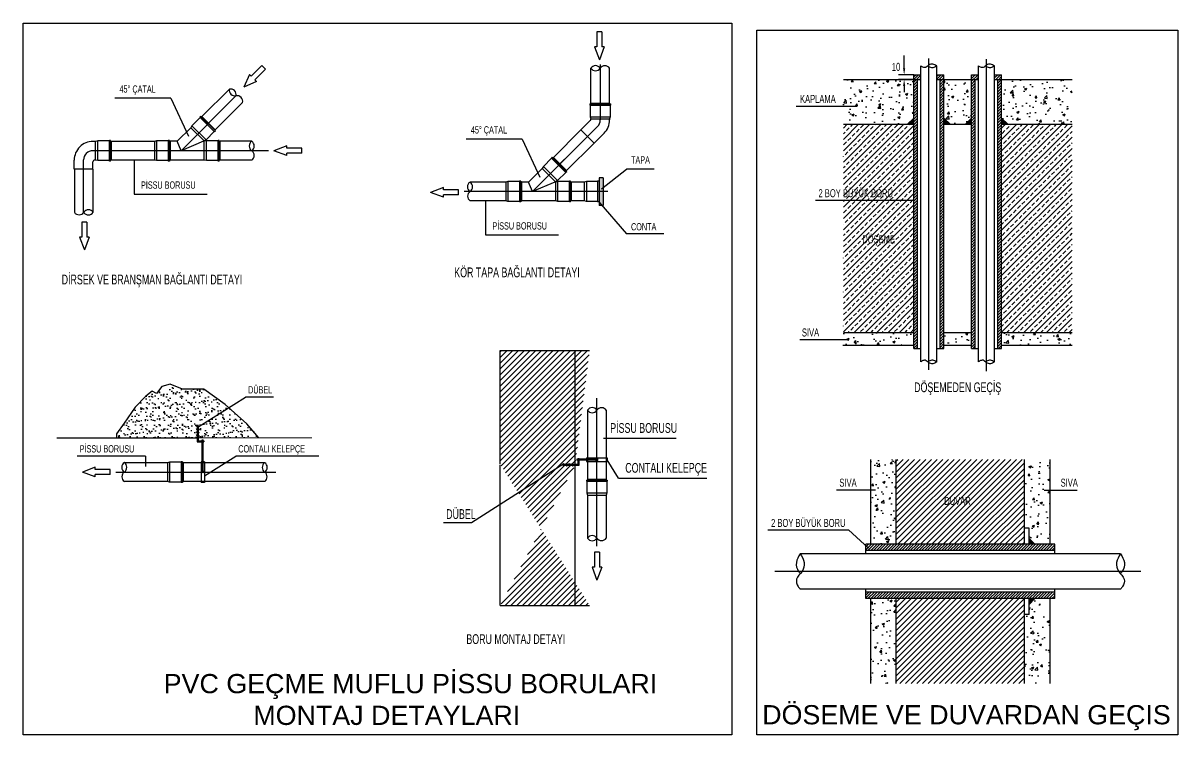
# Model space of a CAD drawing. Header units: centimetres. Extents: x -3962 to 30527, y -2 to 2802.
# Drawn here: x 27333 to 27972, y 938 to 1332 of the extents above; entities that cross this region are included whole.
import ezdxf
from ezdxf.enums import TextEntityAlignment as Align

# ---------------------------------------------------------------- set-up
doc = ezdxf.new("R2010")
doc.units = ezdxf.units.CM
doc.layers.add('DETAY', color=3, linetype='CONTINUOUS', lineweight=20)
doc.layers.add('Renkli Tarama', color=7, linetype='CONTINUOUS', lineweight=0)
for name, color, linetype in [('MEP-DETAYLAR', 111, 'CONTINUOUS'), ('MTY-CİHAZ', 135, 'CONTINUOUS'), ('PIS', 6, 'CONTINUOUS'), ('ROTAS-VANA', 1, 'CONTINUOUS'), ('T-DETAIL-YAZI', 3, 'CONTINUOUS')]:
    doc.layers.add(name, color=color, linetype=linetype)
doc.styles.add('ÇAP', font='arial.ttf')

# ---------------------------------------------------------------- blocks, each defined once
blk = doc.blocks.new('SIHHİ DETAYLAR')
at = {"layer": 'MEP-DETAYLAR'}
h = blk.add_hatch(dxfattribs=at)
h.set_pattern_fill('ANSI31', color=11, scale=8.860435, angle=-0.00006, style=0)
h.set_pattern_definition([(44.99994, (299.5303, 1462.3768), (-0.7831583, 0.7831601), [])])
h.paths.add_polyline_path([(1285.87, 1003.52), (1285.87, 1000.87), (1289.77, 1000.87), (1289.77, 1003.52)])
h.paths.add_polyline_path([(1298.63, 1003.52), (1298.63, 1000.87), (1302.53, 1000.87), (1302.53, 1003.52)])
h.paths.add_polyline_path([(1317.79, 1003.52), (1317.79, 1000.87), (1321.69, 1000.87), (1321.69, 1003.52)])
h.paths.add_polyline_path([(1334.45, 1000.87), (1334.45, 1003.52), (1330.55, 1003.52), (1330.55, 1000.87)])
h.paths.add_polyline_path([(1334.45, 1000.87), (1332.32, 1000.87), (1332.32, 852.01), (1334.45, 852.01)])
h.paths.add_polyline_path([(1319.92, 1000.87), (1317.79, 1000.87), (1317.79, 852.01), (1319.92, 852.01)])
h.paths.add_polyline_path([(1302.53, 1000.87), (1300.4, 1000.87), (1300.4, 852.01), (1302.53, 852.01)])
h.paths.add_polyline_path([(1288, 1000.87), (1285.87, 1000.87), (1285.87, 852.01), (1288, 852.01)])
h = blk.add_hatch(dxfattribs=at)
h.set_pattern_fill('AR-CONC', color=11, scale=1.772087, angle=-0.00006, style=0)
h.set_pattern_definition([(49.9999, (299.53, 1462.377), (12.71047, -1.11204), [1.32907, -14.61972]), (354.9999, (299.53, 1462.377), (-2.45878, 13.3295), [1.06325, -11.69577]), (100.4513, (300.59, 1462.284), (10.2517, 12.21746), [1.12953, -12.42485]), (46.1841, (299.53, 1465.921), (18.91244, -2.93316), [1.9936, -21.92958]), (96.6355, (301.106, 1465.677), (16.56306, 17.2622), [1.6943, -18.63727]), (351.1841, (299.53, 1465.92), (16.56304, 17.2622), [1.59488, -17.54366]), (20.9999, (301.302, 1465.035), (10.5777, -7.13477), [1.32907, -14.61972]), (325.9999, (301.302, 1465.035), (4.31177, 12.85028), [1.06325, -11.69577]), (71.4513, (302.184, 1464.44), (14.88948, 5.7155), [1.12953, -12.42485]), (37.49994, (299.5303, 1462.377), (0.21549, 5.899169), [0, -11.554007, 0, -11.872983, 0, -11.740076]), (7.49994, (299.5303, 1462.377), (4.66183, 6.989313), [0, -6.769372, 0, -11.288194, 0, -4.47452]), (327.49994, (295.5786, 1462.377), (9.459798, -0.399703), [0, -4.430218, 0, -13.82228, 0, -18.3411]), (317.4999, (293.8065, 1462.377), (10.33457, 1.773936), [0, -5.75928, 0, -9.17941, 0, -13.02484])])
h.paths.add_polyline_path([(1282.47, 976.06), (1285.87, 979.46), (1285.87, 1000.87), (1246.89, 1000.87), (1246.89, 976.06)])
h.paths.add_polyline_path([(1302.53, 979.46), (1305.94, 976.06), (1314.39, 976.06), (1317.79, 979.46), (1317.79, 1000.87), (1302.53, 1000.87)])
h.paths.add_polyline_path([(1373.44, 976.06), (1373.44, 1000.87), (1334.45, 1000.87), (1334.45, 979.46), (1337.86, 976.06)])
h.paths.add_polyline_path([(1373.44, 853.78), (1373.44, 860.87), (1334.45, 860.87), (1334.45, 853.78)])
h.paths.add_polyline_path([(1317.79, 853.78), (1317.79, 860.87), (1302.53, 860.87), (1302.53, 853.78)])
h.paths.add_polyline_path([(1285.87, 853.78), (1285.87, 860.87), (1246.89, 860.87), (1246.89, 853.78)])
h = blk.add_hatch(dxfattribs=at)
h.set_pattern_fill('ANSI33', color=11, scale=17.72087, angle=-0.00006, style=0)
h.set_pattern_definition([(44.999935, (-23228.769, -5139.121), (-3.1326333, 3.1326404), []), (44.999935, (-23225.6365, -5139.121), (-3.1326333, 3.1326404), [2.21510876, -1.1075544])])
h.paths.add_polyline_path([(1373.44, 976.06), (1334.45, 976.06), (1334.45, 860.87), (1373.44, 860.87)])
h.paths.add_polyline_path([(1285.87, 976.06), (1246.89, 976.06), (1246.89, 934.11), (1285.87, 934.11)])
h.paths.add_polyline_path([(1285.87, 934.11), (1246.89, 934.11), (1246.89, 860.87), (1285.87, 860.87)])
h.paths.add_polyline_path([(1231.82, 934.38), (1275.21, 934.38), (1275.21, 942.29), (1231.82, 942.29)], flags=9)
h.paths.add_polyline_path([(1255.84, 907.82), (1273.97, 907.82), (1273.97, 916.99), (1255.84, 916.99)], flags=24)
h = blk.add_hatch(color=41, dxfattribs=at)
h.paths.add_polyline_path([(1113.9, 944.03), (1111.82, 944.03), (1111.82, 933.64), (1113.9, 933.64)])
h.paths.add_polyline_path([(1113.9, 946.52), (1111.82, 946.52), (1111.82, 944.03), (1113.9, 944.03)])
h.paths.add_polyline_path([(1113.9, 933.64), (1111.82, 933.64), (1111.82, 933.12), (1111.82, 931.15), (1113.9, 931.15)])
h = blk.add_hatch(dxfattribs=at)
h.set_pattern_fill('ANSI31', color=11, scale=0.708835, angle=-0.00006, style=0)
h.set_pattern_definition([(44.999935, (9022.8332, -1901.6165), (-1.5913777, 1.5913813), [])])
edge = h.paths.add_edge_path()
edge.add_line((1056.97, 850.82), (1106.48, 850.82))
edge.add_line((1098.5, 787.9), (1098.5, 850.82))
edge.add_line((1056.97, 787.9), (1056.97, 850.82))
edge.add_line((1098.5, 709.73), (1098.5, 787.41))
edge.add_line((1056.97, 709.73), (1056.97, 787.41))
edge.add_line((1056.97, 709.73), (1106.48, 709.73))
h = blk.add_hatch(dxfattribs=at)
h.set_pattern_fill('AR-SAND', color=41, scale=2.491997, angle=-0.00006, style=0)
h.set_pattern_definition([(37.49993534, (-93761.8048, -763185.808), (-0.156973863, 4.801639922), [0, -3.787835986, 0, -4.236395511, 0, -4.04949571]), (7.4999353, (-93761.805, -763185.808), (4.410286813, 7.032775566), [0, -2.043437835, 0, -3.414036383, 0, -1.308298614]), (327.49993534, (-93764.87, -763185.808), (7.760433313, 0.014093589), [0, -1.24599868, 0, -4.485595247, 0, -5.856193795]), (317.4999353, (-93764.87, -763185.808), (7.49126203, 2.187156736), [0, -0.62299934, 0, -2.940556884, 0, -3.364196435])])
h.paths.add_polyline_path([(904.84, 820.99), (892.86, 829.48), (881.14, 829.48), (874.31, 832.2), (869.76, 830.87), (866.73, 827.08), (864.41, 828.41), (860.79, 825.62), (854.99, 819.44), (848.81, 810.56), (844.56, 804.77), (844.56, 802.45), (923.39, 802.45), (916.82, 810.17)])
h = blk.add_hatch(dxfattribs=at)
h.set_pattern_fill('AR-CONC', color=11, scale=1.772087, angle=-0.00006, style=0)
h.set_pattern_definition([(49.9999, (294.455, 1463.146), (12.71047, -1.11204), [1.32907, -14.61972]), (354.9999, (294.455, 1463.146), (-2.45878, 13.3295), [1.06325, -11.69577]), (100.4513, (295.514, 1463.053), (10.2517, 12.21746), [1.12953, -12.42485]), (46.1841, (294.455, 1466.69), (18.91244, -2.93316), [1.9936, -21.92958]), (96.6355, (296.03, 1466.445), (16.56306, 17.2622), [1.6943, -18.63727]), (351.1841, (294.455, 1466.69), (16.56304, 17.2622), [1.59488, -17.54366]), (20.9999, (296.227, 1465.804), (10.577704, -7.13477), [1.32907, -14.61972]), (325.9999, (296.227, 1465.804), (4.31177, 12.85028), [1.06325, -11.69577]), (71.4513, (297.108, 1465.209), (14.88948, 5.7155), [1.12953, -12.42485]), (37.49994, (294.4546, 1463.1457), (0.21549, 5.899169), [0, -11.554007, 0, -11.872983, 0, -11.740076]), (7.49994, (294.4546, 1463.146), (4.66183, 6.989313), [0, -6.769372, 0, -11.288194, 0, -4.47452]), (327.49994, (290.503, 1463.1457), (9.459798, -0.399703), [0, -4.430218, 0, -13.82228, 0, -18.3411]), (317.4999, (288.731, 1463.146), (10.33457, 1.773936), [0, -5.75928, 0, -9.17941, 0, -13.02484])])
h.paths.add_polyline_path([(1276.19, 790.6), (1262.01, 790.6), (1262.01, 743.64), (1276.19, 743.64)])
h.paths.add_polyline_path([(1262.01, 666.55), (1276.19, 666.55), (1276.19, 713.51), (1262.01, 713.51)])
h.paths.add_polyline_path([(1349.73, 704.65), (1347.07, 704.65), (1347.07, 666.55), (1361.25, 666.55), (1361.25, 713.51), (1352.93, 713.51), (1349.73, 710.31)])
h.paths.add_polyline_path([(1349.73, 746.83), (1352.93, 743.64), (1361.25, 743.64), (1361.25, 790.6), (1347.07, 790.6), (1347.07, 752.5), (1349.73, 752.5)])
h = blk.add_hatch(dxfattribs=at)
h.set_pattern_fill('ANSI31', color=11, scale=17.72087, angle=-0.00006, style=0)
h.set_pattern_definition([(44.999935, (-23233.8448, -5138.352), (-1.56631666, 1.5663202), [])])
h.paths.add_polyline_path([(1347.07, 790.6), (1276.19, 790.6), (1276.19, 743.64), (1347.07, 743.64)])
h.paths.add_polyline_path([(1347.07, 713.51), (1276.19, 713.51), (1276.19, 666.55), (1347.07, 666.55)])
h.paths.add_polyline_path([(1301.58, 764.27), (1316.33, 764.27), (1316.33, 770.92), (1301.58, 770.92)], flags=24)
h = blk.add_hatch(dxfattribs=at)
h.set_pattern_fill('ANSI31', color=11, scale=8.860435, angle=-0.00006, style=0)
h.set_pattern_definition([(44.99994, (294.4546, 1463.1457), (-0.7831583, 0.7831601), [])])
h.paths.add_polyline_path([(1363.91, 740.09), (1363.91, 743.64), (1259.35, 743.64), (1259.35, 740.09)])
h.paths.add_polyline_path([(1259.35, 717.05), (1259.35, 713.51), (1363.91, 713.51), (1363.91, 717.05)])
at = {"color": 4}
blk.add_line((1099.46, 790.17), (1099.46, 790.67), dxfattribs=at)
at = {"layer": 'DETAY', "color": 255}
blk.add_line((889.84, 802.45), (952.75, 802.45), dxfattribs=at)
at = {"layer": 'MEP-DETAYLAR', "color": 41}
for p, q in [((1110.45, 1027.2), (1110.45, 1018.91)), ((1113.26, 1027.2), (1110.45, 1027.2)), ((1113.26, 1027.2), (1113.26, 1018.91)), ((1110.45, 1018.91), (1109.18, 1018.91)), ((1109.18, 1018.91), (1111.87, 1011.77)), ((1114.53, 1018.91), (1111.86, 1011.75)), ((1114.53, 1018.91), (1113.26, 1018.91)), ((1280.52, 1007.07), (1280.52, 1014.19)), ((1294.2, 840.11), (1294.2, 1012.4)), ((1326.12, 839.42), (1326.12, 1012.05)), ((918.28, 1003.6), (915.11, 996.64)), ((918.28, 1003.6), (919.18, 1002.7)), ((925.04, 1008.56), (919.18, 1002.7)), ((927.03, 1006.57), (921.17, 1000.71)), ((925.04, 1008.56), (927.03, 1006.57)), ((1112.34, 1009.2), (1112.34, 978.48)), ((1285.87, 1003.52), (1277.33, 1003.52)), ((922.07, 999.81), (915.12, 996.66)), ((921.17, 1000.71), (922.07, 999.81)), ((1285.87, 1000.87), (1277.33, 1000.87)), ((1280.52, 997.32), (1280.52, 993.78)), ((910.75, 991.85), (880.34, 961.44)), ((874.6, 990.53), (843.67, 990.53)), ((874.6, 990.53), (884.47, 969.45)), ((1106.84, 986.69), (1117.84, 986.69)), ((1107.15, 987.73), (1117.53, 987.73)), ((1107.15, 987.31), (1117.53, 987.31)), ((1254.38, 985.98), (1220.77, 985.98)), ((890.97, 979.86), (898.75, 972.07)), ((891.63, 980.08), (898.97, 972.74)), ((891.92, 980.37), (899.27, 973.03)), ((895.6, 976.7), (901.24, 982.34)), ((1106.84, 980.2), (1117.84, 980.2)), ((1107.19, 979.01), (1117.49, 979.01)), ((885.79, 974.18), (893.08, 966.9)), ((886.38, 975.27), (894.16, 967.49)), ((1110.85, 974.88), (1074.8, 938.83)), ((1101.54, 972.91), (1108.88, 965.57)), ((833.05, 956.29), (833.05, 966.6)), ((834.24, 955.94), (834.24, 966.95)), ((840.73, 955.94), (840.73, 966.95)), ((841.35, 956.25), (841.35, 966.63)), ((841.77, 956.25), (841.77, 966.63)), ((865.58, 966.6), (865.58, 956.29)), ((866.77, 966.95), (866.77, 955.94)), ((873.26, 966.95), (873.26, 955.94)), ((873.88, 966.63), (873.88, 956.25)), ((874.3, 956.25), (874.3, 966.64)), ((874.3, 966.64), (874.3, 956.25)), ((874.3, 966.63), (874.3, 956.25)), ((880.34, 961.44), (878.2, 966.64)), ((893.2, 956.25), (893.2, 966.64)), ((894.39, 955.94), (894.39, 966.95)), ((900.88, 955.94), (900.88, 966.95)), ((901.5, 956.25), (901.5, 966.63)), ((901.91, 956.25), (901.91, 966.63)), ((1069.06, 967.92), (1038.14, 967.92)), ((1069.06, 967.92), (1078.93, 946.84)), ((928.68, 961.44), (831.5, 961.44)), ((938.92, 958.77), (931.76, 961.44)), ((938.92, 964.12), (931.78, 961.43)), ((938.92, 962.85), (938.92, 964.12)), ((947.21, 962.85), (938.92, 962.85)), ((947.21, 960.04), (938.92, 960.04)), ((938.92, 958.77), (938.92, 960.04)), ((947.21, 960.04), (947.21, 962.85)), ((1090.06, 954.09), (1095.7, 959.73)), ((826.41, 927.22), (826.41, 956.35)), ((854.4, 956.29), (854.4, 937.48)), ((1080.84, 952.66), (1088.63, 944.88)), ((1085.43, 957.25), (1093.21, 949.47)), ((1086.09, 957.47), (1093.44, 950.13)), ((1086.39, 957.76), (1093.73, 950.42)), ((831.6, 951.16), (821.22, 951.16)), ((1080.25, 951.57), (1087.54, 944.29)), ((1111.82, 946.52), (1111.82, 931.15)), ((1113.9, 946.52), (1111.82, 946.52)), ((1112.96, 940.41), (1126.79, 951.31)), ((1113.9, 946.52), (1113.9, 931.15)), ((1142.25, 951.31), (1126.79, 951.31)), ((1025.6, 941.08), (1018.46, 938.39)), ((1025.6, 939.81), (1025.6, 941.08)), ((1033.89, 939.81), (1025.6, 939.81)), ((1033.89, 936.99), (1033.89, 939.81)), ((1060.05, 943.99), (1060.05, 933.68)), ((1061.23, 944.34), (1061.23, 933.33)), ((1067.72, 944.34), (1067.72, 933.33)), ((1068.34, 944.03), (1068.34, 933.64)), ((1068.76, 933.64), (1068.76, 944.03)), ((1068.76, 944.03), (1068.76, 933.64)), ((1068.76, 944.03), (1068.76, 933.64)), ((1074.8, 938.83), (1072.67, 944.03)), ((1087.67, 933.64), (1087.67, 944.03)), ((1088.85, 933.33), (1088.85, 944.34)), ((1095.34, 933.33), (1095.34, 944.34)), ((1095.96, 933.64), (1095.96, 944.03)), ((1096.38, 933.64), (1096.38, 944.03)), ((1103.52, 944.03), (1103.52, 933.64)), ((1104.71, 944.34), (1104.71, 933.33)), ((1110.86, 944.34), (1110.86, 933.33)), ((854.4, 937.48), (894.73, 937.48)), ((1025.6, 935.73), (1018.44, 938.4)), ((1033.89, 936.99), (1025.6, 936.99)), ((1025.6, 935.73), (1025.6, 936.99)), ((1116.61, 938.83), (1037.06, 938.83)), ((1048.86, 933.68), (1048.86, 914.87)), ((1111.51, 933.12), (1126.79, 915.51)), ((1231.38, 934.11), (1285.87, 934.11)), ((1113.9, 931.15), (1111.82, 931.15)), ((825.46, 921.96), (825.46, 913.68)), ((828.27, 921.96), (825.46, 921.96)), ((828.27, 921.96), (828.27, 913.68)), ((1048.86, 914.87), (1089.19, 914.87)), ((1147.56, 915.51), (1126.79, 915.51)), ((825.46, 913.68), (824.19, 913.68)), ((824.19, 913.68), (826.88, 906.53)), ((829.54, 913.68), (826.86, 906.52)), ((829.54, 913.68), (828.27, 913.68)), ((1249.9, 856.67), (1222.87, 856.67)), ((869.76, 830.87), (866.73, 827.08)), ((874.31, 832.2), (869.76, 830.87)), ((881.14, 829.48), (874.31, 832.2)), ((860.79, 825.62), (854.99, 819.44)), ((864.41, 828.41), (860.79, 825.62)), ((866.73, 827.08), (864.41, 828.41)), ((892.86, 829.48), (881.14, 829.48)), ((890.09, 808.81), (916.04, 824.95)), ((904.84, 820.99), (892.86, 829.48)), ((931.51, 824.95), (916.04, 824.95)), ((1110.46, 742.51), (1110.5, 824.56)), ((854.99, 819.44), (848.81, 810.56)), ((916.82, 810.17), (904.84, 820.99)), ((848.81, 810.56), (844.56, 804.77)), ((923.39, 802.45), (916.82, 810.17)), ((811.67, 802.45), (889.34, 802.45)), ((844.56, 804.77), (844.56, 802.45)), ((1114.06, 802.33), (1154.39, 802.33)), ((860.7, 792.3), (822.86, 792.3)), ((832.89, 786.23), (825.74, 783.54)), ((832.89, 784.96), (832.89, 786.23)), ((860.7, 792.3), (860.7, 786.64)), ((872.76, 788.7), (872.76, 778.4)), ((873.95, 789.05), (873.95, 778.05)), ((880.44, 789.05), (880.44, 778.05)), ((881.06, 788.74), (881.06, 778.36)), ((881.48, 778.36), (881.48, 788.74)), ((881.48, 788.74), (881.48, 778.36)), ((881.48, 788.74), (881.48, 778.36)), ((893.29, 789.26), (891.42, 789.26)), ((891.42, 789.26), (891.42, 789.05)), ((891.42, 789.05), (891.42, 778.05)), ((893.29, 781.52), (910.62, 792.3)), ((893.29, 789.26), (893.29, 788.74)), ((893.29, 788.74), (893.29, 778.36)), ((956.53, 792.3), (910.62, 792.3)), ((1092.13, 788.16), (1041.12, 755.52)), ((1104.79, 791.35), (1104.79, 789.48)), ((1104.79, 791.35), (1105.31, 791.35)), ((1104.79, 789.48), (1105, 789.48)), ((1105, 789.48), (1116.01, 789.48)), ((1105.31, 791.35), (1115.7, 791.35)), ((1115.7, 791.35), (1116.22, 791.35)), ((1116.01, 789.48), (1116.22, 789.48)), ((1116.22, 791.35), (1116.22, 789.48)), ((1122.41, 780.26), (1116.22, 790.42)), ((832.89, 780.88), (825.73, 783.55)), ((841.18, 784.96), (832.89, 784.96)), ((841.18, 782.15), (832.89, 782.15)), ((832.89, 780.88), (832.89, 782.15)), ((841.18, 782.15), (841.18, 784.96)), ((844.17, 783.59), (932.86, 783.59)), ((1122.41, 780.26), (1171.37, 780.26)), ((891.42, 778.05), (891.42, 777.84)), ((893.29, 777.84), (891.42, 777.84)), ((893.29, 778.36), (893.29, 777.84)), ((1105, 778.5), (1116.01, 778.5)), ((1115.7, 779.54), (1105.31, 779.54)), ((1105.31, 779.54), (1115.7, 779.54)), ((1105.31, 779.54), (1115.7, 779.54)), ((1105.31, 779.13), (1115.7, 779.13)), ((1264.71, 773.53), (1243.01, 773.53)), ((1358.05, 773.53), (1376.33, 773.53)), ((1105.35, 770.83), (1115.66, 770.83)), ((1041.12, 755.52), (1025.66, 755.52)), ((1205.15, 751.6), (1249.73, 751.6)), ((1249.73, 751.6), (1260.88, 741.5)), ((1109.1, 739.24), (1109.1, 730.95)), ((1111.91, 739.24), (1109.1, 739.24)), ((1111.91, 739.24), (1111.91, 730.95)), ((1109.1, 730.95), (1107.83, 730.95)), ((1107.83, 730.95), (1110.51, 723.81)), ((1113.18, 730.95), (1110.5, 723.79)), ((1113.18, 730.95), (1111.91, 730.95)), ((1411.45, 728.57), (1208.88, 728.57))]:
    blk.add_line(p, q, dxfattribs=at)
at = {"layer": 'MEP-DETAYLAR'}
for p, q in [((1107.14, 987.73), (1107.14, 1007.08)), ((1117.53, 987.73), (1117.53, 1007.08)), ((1289.77, 844.5), (1289.77, 1008.38)), ((1298.63, 844.5), (1298.63, 1008.38)), ((1321.69, 844.5), (1321.69, 1008.38)), ((1330.55, 844.5), (1330.55, 1008.38)), ((891.92, 980.37), (907.07, 995.52)), ((907.07, 995.52), (907.16, 995.43)), ((910.74, 991.85), (910.75, 991.85)), ((899.27, 973.03), (914.41, 988.18)), ((1106.63, 987.31), (1107.15, 987.31)), ((1106.63, 987.31), (1106.63, 986.69)), ((1106.63, 986.69), (1106.84, 986.69)), ((1106.84, 986.69), (1106.84, 980.2)), ((1107.15, 987.73), (1107.15, 987.31)), ((1117.53, 987.73), (1117.53, 987.31)), ((1117.53, 987.31), (1118.05, 987.31)), ((1117.84, 986.69), (1118.05, 986.69)), ((1117.84, 986.69), (1117.84, 980.2)), ((1118.05, 987.31), (1118.05, 986.69)), ((890.97, 979.86), (886.38, 975.27)), ((891.26, 980.44), (890.82, 980)), ((890.82, 980), (890.97, 979.86)), ((891.26, 980.44), (891.63, 980.08)), ((891.92, 980.37), (891.63, 980.08)), ((1101.54, 972.91), (1106.88, 978.26)), ((1106.84, 980.2), (1107.19, 979.01)), ((1107.19, 979.01), (1107.19, 978.99)), ((1117.84, 980.2), (1117.49, 979.01)), ((1117.49, 979.01), (1117.49, 978.48)), ((885.79, 974.18), (878.2, 966.64)), ((886.38, 975.27), (885.79, 974.18)), ((898.75, 972.07), (894.16, 967.49)), ((898.75, 972.07), (898.9, 971.93)), ((899.34, 972.37), (898.9, 971.93)), ((899.27, 973.03), (898.97, 972.74)), ((898.97, 972.74), (899.34, 972.37)), ((1086.39, 957.76), (1101.54, 972.91)), ((832.63, 966.6), (831.6, 966.6)), ((833.05, 966.6), (832.63, 966.6)), ((834.24, 966.95), (833.05, 966.6)), ((840.73, 966.95), (834.24, 966.95)), ((841.35, 967.15), (840.73, 967.15)), ((840.73, 966.95), (840.73, 967.15)), ((841.35, 966.63), (841.35, 967.15)), ((841.77, 966.63), (841.35, 966.63)), ((865.41, 966.6), (841.77, 966.6)), ((865.58, 966.6), (865.41, 966.6)), ((866.77, 966.95), (865.58, 966.6)), ((873.26, 966.95), (866.77, 966.95)), ((873.88, 967.15), (873.26, 967.15)), ((873.26, 967.15), (873.26, 966.95)), ((873.88, 967.15), (873.88, 966.63)), ((874.3, 966.63), (873.88, 966.63)), ((878.2, 966.64), (874.3, 966.64)), ((892.78, 966.64), (880.34, 961.44)), ((893.08, 966.9), (892.78, 966.64)), ((893.2, 966.64), (892.78, 966.64)), ((894.16, 967.49), (893.08, 966.9)), ((894.39, 966.95), (893.2, 966.64)), ((900.88, 966.95), (894.39, 966.95)), ((900.88, 966.95), (900.88, 967.15)), ((901.5, 967.15), (900.88, 967.15)), ((901.5, 966.63), (901.5, 967.15)), ((901.91, 966.63), (901.5, 966.63)), ((919.44, 966.64), (901.91, 966.64)), ((1093.73, 950.42), (1108.88, 965.57)), ((1108.88, 965.57), (1114.45, 971.14)), ((821.22, 951.16), (821.22, 956.21)), ((831.6, 951.16), (831.6, 955.25)), ((832.89, 956.29), (832.64, 956.29)), ((833.05, 956.29), (832.89, 956.29)), ((834.24, 955.94), (833.05, 956.29)), ((840.73, 955.94), (834.24, 955.94)), ((840.73, 955.73), (840.73, 955.94)), ((841.35, 955.73), (840.73, 955.73)), ((841.35, 955.73), (841.35, 956.25)), ((841.77, 956.25), (841.35, 956.25)), ((865.58, 956.29), (841.77, 956.29)), ((866.77, 955.94), (865.58, 956.29)), ((873.26, 955.94), (866.77, 955.94)), ((873.26, 955.94), (873.26, 955.73)), ((873.88, 955.73), (873.26, 955.73)), ((873.88, 956.25), (873.88, 955.73)), ((874.3, 956.25), (873.88, 956.25)), ((893.2, 956.25), (874.3, 956.25)), ((894.39, 955.94), (893.2, 956.25)), ((900.88, 955.94), (894.39, 955.94)), ((900.88, 955.73), (900.88, 955.94)), ((901.5, 955.73), (900.88, 955.73)), ((901.91, 956.25), (901.5, 956.25)), ((901.5, 955.73), (901.5, 956.25)), ((919.44, 956.25), (901.91, 956.25)), ((1080.84, 952.66), (1080.25, 951.57)), ((1085.43, 957.25), (1080.84, 952.66)), ((1085.73, 957.84), (1085.29, 957.4)), ((1085.29, 957.4), (1085.43, 957.25)), ((1085.73, 957.84), (1086.09, 957.47)), ((1086.39, 957.76), (1086.09, 957.47)), ((821.3, 951), (821.3, 927.35)), ((831.6, 951.16), (831.6, 927.35)), ((1080.25, 951.57), (1072.67, 944.03)), ((1093.21, 949.47), (1088.63, 944.88)), ((1093.21, 949.47), (1093.36, 949.32)), ((1093.8, 949.76), (1093.36, 949.32)), ((1093.73, 950.42), (1093.44, 950.13)), ((1093.44, 950.13), (1093.8, 949.76)), ((1059.88, 943.99), (1040.29, 943.99)), ((1060.05, 943.99), (1059.88, 943.99)), ((1061.23, 944.34), (1060.05, 943.99)), ((1067.72, 944.34), (1061.23, 944.34)), ((1068.34, 944.55), (1067.72, 944.55)), ((1067.72, 944.55), (1067.72, 944.34)), ((1068.34, 944.55), (1068.34, 944.03)), ((1068.76, 944.03), (1068.34, 944.03)), ((1072.67, 944.03), (1068.76, 944.03)), ((1087.24, 944.03), (1074.8, 938.83)), ((1087.54, 944.29), (1087.24, 944.03)), ((1087.67, 944.03), (1087.24, 944.03)), ((1088.63, 944.88), (1087.54, 944.29)), ((1088.85, 944.34), (1087.67, 944.03)), ((1095.34, 944.34), (1088.85, 944.34)), ((1095.34, 944.34), (1095.34, 944.55)), ((1095.96, 944.55), (1095.34, 944.55)), ((1095.96, 944.03), (1095.96, 944.55)), ((1096.38, 944.03), (1095.96, 944.03)), ((1103.52, 944.03), (1096.38, 944.03)), ((1103.52, 944.03), (1103.36, 944.03)), ((1104.71, 944.34), (1103.52, 944.03)), ((1110.86, 944.34), (1104.71, 944.34)), ((1111.82, 944.55), (1110.86, 944.55)), ((1110.86, 944.55), (1110.86, 944.34)), ((1060.05, 933.68), (1040.28, 933.68)), ((1061.23, 933.33), (1060.05, 933.68)), ((1067.72, 933.33), (1061.23, 933.33)), ((1067.72, 933.33), (1067.72, 933.12)), ((1068.34, 933.12), (1067.72, 933.12)), ((1068.34, 933.64), (1068.34, 933.12)), ((1068.76, 933.64), (1068.34, 933.64)), ((1087.67, 933.64), (1068.76, 933.64)), ((1088.85, 933.33), (1087.67, 933.64)), ((1095.34, 933.33), (1088.85, 933.33)), ((1095.34, 933.12), (1095.34, 933.33)), ((1095.96, 933.12), (1095.34, 933.12)), ((1096.38, 933.64), (1095.96, 933.64)), ((1095.96, 933.12), (1095.96, 933.64)), ((1103.52, 933.64), (1096.38, 933.64)), ((1104.71, 933.33), (1103.52, 933.64)), ((1110.86, 933.33), (1104.71, 933.33)), ((1110.86, 933.33), (1110.86, 933.12)), ((1111.82, 933.12), (1110.86, 933.12)), ((1105.31, 817.8), (1105.31, 779.54)), ((1115.7, 817.8), (1115.7, 779.54)), ((889.34, 809.11), (888.77, 808.86)), ((889.34, 807.45), (888.77, 807.2)), ((889.34, 805.79), (888.77, 805.54)), ((889.34, 808.92), (888.84, 808.7)), ((889.34, 807.27), (888.84, 807.05)), ((889.34, 805.61), (888.84, 805.39)), ((889.34, 809.11), (889.34, 800.3)), ((889.34, 809.11), (889.84, 809.11)), ((889.84, 809.11), (889.84, 800.8)), ((889.84, 809.11), (890.41, 808.86)), ((889.84, 808.92), (890.34, 808.7)), ((889.84, 807.45), (890.41, 807.2)), ((889.84, 807.27), (890.34, 807.05)), ((889.84, 805.79), (890.41, 805.54)), ((889.84, 805.61), (890.34, 805.39)), ((889.34, 804.13), (888.77, 803.88)), ((889.34, 803.95), (888.84, 803.73)), ((889.34, 800.3), (892.94, 800.3)), ((889.84, 804.13), (890.41, 803.88)), ((889.84, 803.95), (890.34, 803.73)), ((889.84, 800.8), (892.94, 800.8)), ((892.1, 800.8), (892.1, 801.49)), ((892.1, 801.49), (892.6, 801.49)), ((892.1, 784.29), (892.1, 800.3)), ((892.6, 800.8), (892.6, 801.49)), ((892.6, 784.29), (892.6, 800.3)), ((892.94, 800.8), (892.94, 800.3)), ((872.6, 788.7), (848.95, 788.7)), ((872.76, 788.7), (872.6, 788.7)), ((873.95, 789.05), (872.76, 788.7)), ((880.44, 789.05), (873.95, 789.05)), ((881.06, 789.26), (880.44, 789.26)), ((880.44, 789.26), (880.44, 789.05)), ((881.06, 789.26), (881.06, 788.74)), ((881.48, 788.74), (881.06, 788.74)), ((926.62, 788.75), (881.48, 788.75)), ((1091.84, 787.9), (1092.09, 788.48)), ((1091.84, 787.9), (1100.15, 787.9)), ((1091.84, 787.41), (1091.84, 787.9)), ((1091.84, 787.41), (1100.65, 787.41)), ((1091.84, 787.41), (1092.09, 786.84)), ((1092.02, 787.9), (1092.24, 788.41)), ((1092.02, 787.41), (1092.24, 786.9)), ((1093.5, 787.9), (1093.75, 788.48)), ((1093.5, 787.41), (1093.75, 786.84)), ((1093.68, 787.9), (1093.9, 788.41)), ((1093.68, 787.41), (1093.9, 786.9)), ((1095.16, 787.9), (1095.41, 788.48)), ((1095.16, 787.41), (1095.41, 786.84)), ((1095.34, 787.9), (1095.56, 788.41)), ((1095.34, 787.41), (1095.56, 786.9)), ((1096.82, 787.9), (1097.06, 788.48)), ((1096.82, 787.41), (1097.06, 786.84)), ((1097, 787.9), (1097.22, 788.41)), ((1097, 787.41), (1097.22, 786.9)), ((1100.15, 790.67), (1099.46, 790.67)), ((1100.15, 790.17), (1099.46, 790.17)), ((1100.15, 787.9), (1100.15, 791)), ((1100.15, 791), (1100.65, 791)), ((1100.65, 787.41), (1100.65, 791)), ((1109.77, 790.67), (1100.65, 790.67)), ((1109.77, 790.17), (1100.65, 790.17)), ((872.76, 778.4), (848.95, 778.4)), ((873.95, 778.05), (872.76, 778.4)), ((880.44, 778.05), (873.95, 778.05)), ((880.44, 778.05), (880.44, 777.84)), ((881.06, 777.84), (880.44, 777.84)), ((881.06, 778.36), (881.06, 777.84)), ((881.48, 778.36), (881.06, 778.36)), ((926.62, 778.36), (881.48, 778.36)), ((1104.79, 779.13), (1104.79, 778.5)), ((1104.79, 779.13), (1105.31, 779.13)), ((1104.79, 778.5), (1105, 778.5)), ((1105, 778.5), (1105, 772.01)), ((1105.31, 779.54), (1105.31, 779.13)), ((1115.7, 779.54), (1115.7, 779.13)), ((1115.7, 779.13), (1116.22, 779.13)), ((1116.01, 778.5), (1116.01, 772.01)), ((1116.01, 778.5), (1116.22, 778.5)), ((1116.22, 779.13), (1116.22, 778.5)), ((1105, 772.01), (1116.01, 772.01)), ((1105, 772.01), (1105.35, 770.83)), ((1105.35, 770.66), (1105.35, 747.01)), ((1116.01, 772.01), (1115.66, 770.83)), ((1115.66, 770.83), (1115.66, 747.01)), ((1400.24, 738.32), (1223.03, 738.32)), ((1400.24, 718.83), (1223.03, 718.83))]:
    blk.add_line(p, q, dxfattribs=at)
at = {"layer": 'MEP-DETAYLAR', "color": 11}
for p, q in [((1285.87, 852.01), (1285.87, 1003.52)), ((1285.87, 1003.52), (1289.77, 1003.52)), ((1298.63, 1003.52), (1302.53, 1003.52)), ((1302.53, 852.01), (1302.53, 1003.52)), ((1317.79, 852.01), (1317.79, 1003.52)), ((1317.79, 1003.52), (1321.69, 1003.52)), ((1330.55, 1003.52), (1334.45, 1003.52)), ((1334.45, 852.01), (1334.45, 1003.52)), ((1246.89, 1000.87), (1289.77, 1000.87)), ((1288, 852.01), (1288, 1000.87)), ((1298.63, 1000.87), (1321.69, 1000.87)), ((1300.4, 852.01), (1300.4, 1000.87)), ((1319.92, 852.01), (1319.92, 1000.87)), ((1330.55, 1000.87), (1373.44, 1000.87)), ((1332.32, 852.01), (1332.32, 1000.87)), ((1282.47, 976.06), (1285.87, 979.46)), ((1305.94, 976.06), (1302.53, 979.46)), ((1314.39, 976.06), (1317.79, 979.46)), ((1337.86, 976.06), (1334.45, 979.46)), ((1246.89, 976.06), (1285.87, 976.06)), ((1302.53, 976.06), (1317.79, 976.06)), ((1334.45, 976.06), (1373.44, 976.06)), ((1246.89, 860.87), (1285.87, 860.87)), ((1302.53, 860.87), (1317.79, 860.87)), ((1334.45, 860.87), (1373.44, 860.87)), ((1056.97, 787.9), (1056.97, 850.82)), ((1056.97, 850.82), (1106.48, 850.82)), ((1098.5, 787.9), (1098.5, 850.82)), ((1246.89, 853.78), (1285.87, 853.78)), ((1285.87, 852.01), (1289.77, 852.01)), ((1298.63, 852.01), (1302.53, 852.01)), ((1302.53, 853.78), (1317.79, 853.78)), ((1317.79, 852.01), (1321.69, 852.01)), ((1330.55, 852.01), (1334.45, 852.01)), ((1334.45, 853.78), (1373.44, 853.78)), ((1056.97, 709.73), (1056.97, 787.41)), ((1098.5, 709.73), (1098.5, 787.41)), ((1262.01, 743.64), (1262.01, 790.6)), ((1276.19, 743.64), (1276.19, 790.6)), ((1347.07, 743.64), (1347.07, 790.6)), ((1361.25, 743.64), (1361.25, 790.6)), ((1349.73, 752.5), (1347.07, 752.5)), ((1349.73, 743.64), (1349.73, 752.5)), ((1363.91, 743.64), (1259.35, 743.64)), ((1259.35, 738.32), (1259.35, 743.64)), ((1352.93, 743.64), (1349.73, 746.83)), ((1363.91, 738.32), (1363.91, 743.64)), ((1363.91, 740.09), (1259.35, 740.09)), ((1259.35, 713.51), (1259.35, 718.83)), ((1363.91, 717.05), (1259.35, 717.05)), ((1363.91, 713.51), (1363.91, 718.83)), ((1056.97, 709.73), (1106.48, 709.73)), ((1363.91, 713.51), (1259.35, 713.51)), ((1262.01, 666.55), (1262.01, 713.51)), ((1276.19, 666.55), (1276.19, 713.51)), ((1347.07, 666.55), (1347.07, 713.51)), ((1352.93, 713.51), (1349.73, 710.31)), ((1349.73, 704.65), (1349.73, 713.51)), ((1361.25, 666.55), (1361.25, 713.51)), ((1349.73, 704.65), (1347.07, 704.65))]:
    blk.add_line(p, q, dxfattribs=at)
at = {"layer": 'MEP-DETAYLAR'}
for centre, radius in [((1110.33, 790.42), 0.564), ((1110.33, 790.42), 0.398), ((892.35, 783.72), 0.564), ((892.35, 783.72), 0.398)]:
    blk.add_circle(centre, radius, dxfattribs=at)
for centre, radius, start, end in [((1109.74, 1005.48), 3.05, 31.63735, 148.36252), ((1109.74, 1008.83), 3.13, 213.95264, 326.04723), ((1114.93, 1005.34), 3.13, 33.95264, 146.04723), ((910.15, 994.92), 3.13, 168.95264, 281.04723), ((907.78, 992.55), 3.05, 346.63735, 103.36252), ((911.34, 988.77), 3.13, 348.95264, 101.04723), ((1106.15, 978.99), 1.04, 314.99994, 359.99994), ((1107.11, 978.48), 10.38, 314.99994, 359.99994), ((831.6, 956.21), 10.38, 89.99994, 179.99994), ((921.19, 964.04), 3.13, 123.95264, 236.04723), ((917.84, 964.04), 3.05, 301.63735, 58.36252), ((917.69, 958.85), 3.13, 303.95264, 56.04723), ((832.64, 955.25), 1.04, 89.99994, 179.99994), ((1041.88, 941.47), 3.05, 121.63735, 238.36252), ((1038.53, 941.47), 3.13, 303.95264, 56.04723), ((1042.03, 936.28), 3.13, 123.95264, 236.04723), ((823.9, 929.09), 3.13, 213.95264, 326.04723), ((829.09, 925.6), 3.13, 33.95264, 146.04723), ((829.09, 928.95), 3.05, 211.63735, 328.36252), ((1107.91, 816.2), 3.05, 31.63735, 148.36252), ((1113.1, 816.05), 3.13, 33.95264, 146.04723), ((1107.91, 819.55), 3.13, 213.95264, 326.04723), ((850.55, 786.19), 3.05, 121.63735, 238.36252), ((847.2, 786.19), 3.13, 303.95264, 56.04723), ((928.37, 786.15), 3.13, 123.95264, 236.04723), ((925.02, 786.15), 3.05, 301.63735, 58.36252), ((850.7, 781), 3.13, 123.95264, 236.04723), ((924.87, 780.96), 3.13, 303.95264, 56.04723), ((1107.87, 745.26), 3.13, 33.95264, 146.04723), ((1107.87, 748.61), 3.05, 211.63735, 328.36252), ((1113.06, 748.76), 3.13, 213.95264, 326.04723)]:
    blk.add_arc(centre, radius, start, end, dxfattribs=at)
at = {"layer": 'MEP-DETAYLAR', "color": 41}
for centre, start, end in [((1107.25, 978.48), 314.99994, 359.99994), ((831.5, 956.35), 89.99994, 179.99994)]:
    blk.add_arc(centre, 5.09, start, end, dxfattribs=at)
at = {"layer": 'MEP-DETAYLAR'}
for points, knots in [([(1298.63, 1008.38), (1297.94, 1008.81), (1296.57, 1009.66), (1294.06, 1009.05), (1292.62, 1007.08), (1290.7, 1007.61), (1290.01, 1008.18), (1289.77, 1008.38)], [0, 0, 0, 0, 2.371567, 4.653853, 7.047684, 8.852855, 9.77388, 9.77388, 9.77388, 9.77388]), ([(1298.63, 1008.38), (1297.94, 1007.95), (1296.57, 1007.1), (1294.67, 1007.57), (1293.87, 1008.22), (1293.69, 1008.38)], [0, 0, 0, 0, 0.2973979, 0.5835997, 0.6690641, 0.6690641, 0.6690641, 0.6690641]), ([(1330.55, 1008.38), (1329.86, 1008.81), (1328.49, 1009.66), (1325.98, 1009.05), (1324.54, 1007.08), (1322.62, 1007.61), (1321.93, 1008.18), (1321.69, 1008.38)], [0, 0, 0, 0, 2.371567, 4.653853, 7.047684, 8.852855, 9.77388, 9.77388, 9.77388, 9.77388]), ([(1330.55, 1008.38), (1329.86, 1007.95), (1328.49, 1007.1), (1326.59, 1007.57), (1325.79, 1008.22), (1325.61, 1008.38)], [0, 0, 0, 0, 0.2973979, 0.5835997, 0.6690641, 0.6690641, 0.6690641, 0.6690641]), ([(1298.63, 844.5), (1297.94, 844.07), (1296.57, 843.22), (1294.06, 843.83), (1292.62, 845.79), (1290.7, 845.27), (1290.01, 844.69), (1289.77, 844.5)], [0, 0, 0, 0, 2.371567, 4.653853, 7.047684, 8.852855, 9.77388, 9.77388, 9.77388, 9.77388]), ([(1298.63, 844.5), (1297.94, 844.93), (1296.57, 845.78), (1294.67, 845.31), (1293.87, 844.65), (1293.69, 844.5)], [0, 0, 0, 0, 0.2973979, 0.5835997, 0.6690641, 0.6690641, 0.6690641, 0.6690641]), ([(1330.55, 844.5), (1329.86, 844.07), (1328.49, 843.22), (1325.98, 843.83), (1324.54, 845.79), (1322.62, 845.27), (1321.93, 844.69), (1321.69, 844.5)], [0, 0, 0, 0, 2.371567, 4.653853, 7.047684, 8.852855, 9.77388, 9.77388, 9.77388, 9.77388]), ([(1330.55, 844.5), (1329.86, 844.93), (1328.49, 845.78), (1326.59, 845.31), (1325.79, 844.65), (1325.61, 844.5)], [0, 0, 0, 0, 0.2973979, 0.5835997, 0.6690641, 0.6690641, 0.6690641, 0.6690641]), ([(1223.03, 738.32), (1222.07, 736.77), (1220.18, 733.74), (1221.22, 729.51), (1222.68, 727.73), (1223.03, 727.33)], [0, 0, 0, 0, 0.2973979, 0.5835997, 0.6690641, 0.6690641, 0.6690641, 0.6690641]), ([(1223.03, 738.32), (1223.99, 736.77), (1225.87, 733.74), (1224.5, 728.16), (1220.18, 724.97), (1221.23, 720.69), (1222.59, 719.28), (1223.03, 718.83)], [0, 0, 0, 0, 5.270149, 10.341895, 15.66152, 19.673011, 21.565995, 21.565995, 21.565995, 21.565995]), ([(1400.24, 738.32), (1399.28, 736.77), (1397.39, 733.74), (1398.76, 728.16), (1403.08, 724.97), (1402.03, 720.69), (1400.67, 719.28), (1400.24, 718.83)], [0, 0, 0, 0, 5.270149, 10.341895, 15.66152, 19.673011, 21.565995, 21.565995, 21.565995, 21.565995]), ([(1400.24, 738.32), (1401.2, 736.77), (1403.08, 733.74), (1402.04, 729.51), (1400.58, 727.73), (1400.24, 727.33)], [0, 0, 0, 0, 0.2973979, 0.5835997, 0.6690641, 0.6690641, 0.6690641, 0.6690641])]:
    blk.add_open_spline(points, degree=3, knots=knots, dxfattribs=at)
at = {"layer": 'MEP-DETAYLAR', "color": 41}
for points in [[(1279.93, 1007.07), (1281.12, 1007.07), (1280.52, 1003.52)], [(1279.93, 997.32), (1281.12, 997.32), (1280.52, 1000.87)]]:
    blk.add_solid(points, dxfattribs=at)
at = {"layer": 'MEP-DETAYLAR', "color": 11}
for points in [[(1282.47, 976.06), (1285.87, 976.06), (1285.87, 979.46), (1285.87, 976.06)], [(1302.53, 979.46), (1302.53, 976.06), (1305.94, 976.06), (1302.53, 976.06)], [(1314.39, 976.06), (1317.79, 976.06), (1317.79, 979.46), (1317.79, 976.06)], [(1334.45, 979.46), (1334.45, 976.06), (1337.86, 976.06), (1334.45, 976.06)], [(1349.73, 743.64), (1349.73, 746.83), (1349.73, 743.64), (1352.93, 743.64)], [(1349.73, 713.51), (1349.73, 710.31), (1349.73, 713.51), (1352.93, 713.51)]]:
    blk.add_solid(points, dxfattribs=at)
at = {"layer": 'MTY-CİHAZ'}
for points in [[(792.92, 1032.09), (1185.16, 1032.08), (1185.16, 638.07), (792.92, 638.07)], [(1432.03, 638.07), (1199.06, 638.07), (1199.06, 1028.24), (1432.03, 1028.24)]]:
    blk.add_lwpolyline(points, close=True, dxfattribs=at)
at = {"layer": 'PIS', "color": 6}
blk.add_line((1105.35, 770.83), (1105.35, 770.66), dxfattribs=at)
at = {"layer": 'T-DETAIL-YAZI', "color": 2}
blk.add_line((1285.87, 1003.52), (1280.88, 1003.52), dxfattribs=at)
at = {"layer": 'MEP-DETAYLAR', "color": 41, "style": 'ÇAP', "width": 0.65}
for s, height, p in [('10', 4.43, (1273.73, 1007.87)), ('KAPLAMA', 4.43, (1222.9, 990.13)), ('2 BOY BÜYÜK BORU', 4.4302, (1233.13, 937.92)), ('DÖŞEME', 4.43, (1257.37, 912.4)), ('SIVA', 4.43, (1223.93, 860.83)), ('SIVA', 4.43, (1244.71, 777.68)), ('SIVA', 4.43, (1367.12, 777.68)), ('DUVAR', 4.43, (1302.69, 767.6)), ('2 BOY BÜYÜK BORU', 4.4302, (1206.9, 755.4))]:
    blk.add_text(s, height=height, rotation=359.99994, dxfattribs=at).set_placement(p, align=Align.MIDDLE_LEFT)
for s, height, p in [('45%%D ÇATAL', 4.0324, (846.26, 993.58)), ('45%%D ÇATAL', 4.0324, (1040.73, 970.97)), ('TAPA', 4.032, (1129.38, 954.36)), ('PİSSU BORUSU', 4.0324, (858.18, 940.42)), ('PİSSU BORUSU', 4.0324, (1052.65, 917.81)), ('CONTA', 4.032, (1129.38, 917.35)), ('KÖR TAPA BAĞLANTI DETAYI', 5.3993, (1031.53, 891.4)), ('DİRSEK VE BRANŞMAN BAĞLANTI DETAYI', 5.3993, (814.25, 887.44)), ('DÜBEL', 4.032, (917.46, 827.06)), ('PİSSU BORUSU', 5.3993, (1117.85, 805.27)), ('PİSSU BORUSU', 4.0324, (824.27, 794.41)), ('CONTALI KELEPÇE', 4.0324, (912.03, 794.41)), ('CONTALI KELEPÇE', 5.3993, (1126.19, 783.2)), ('DÜBEL', 5.399, (1027.07, 757.63)), ('BORU MONTAJ DETAYI', 5.3993, (1038.24, 688.41))]:
    blk.add_text(s, height=height, rotation=359.99994, dxfattribs=at).set_placement(p)
blk.add_text('DÖŞEMEDEN GEÇİŞ', height=5.3993, rotation=359.99994, dxfattribs=at).set_placement((1310.16, 830.5), align=Align.MIDDLE_CENTER)
at = {"layer": 'MEP-DETAYLAR', "color": 41, "style": 'ÇAP'}
for s, p in [('PVC GEÇME MUFLU PİSSU BORULARI', (870.72, 661.15)), ('MONTAJ DETAYLARI', (920.34, 643.59))]:
    blk.add_text(s, height=10.6325, rotation=359.99994, dxfattribs=at).set_placement(p)
blk.add_text('DÖSEME VE DUVARDAN GEÇIS', height=10.6325, rotation=359.99994, dxfattribs=at).set_placement((1315.02, 640.74), align=Align.BOTTOM_CENTER)
blk = doc.blocks.new('MTY-SIHHİ DETAYLAR')
at = {"layer": 'Renkli Tarama'}
blk.add_blockref('SIHHİ DETAYLAR', (257713.28, -444848.48), dxfattribs=at)

msp = doc.modelspace()

# ---------------------------------------------------------------- block references
at = {"layer": 'ROTAS-VANA'}
msp.add_blockref('MTY-SIHHİ DETAYLAR', (-231173.28, 445148.48), dxfattribs=at)

doc.saveas('drawing.dxf')
